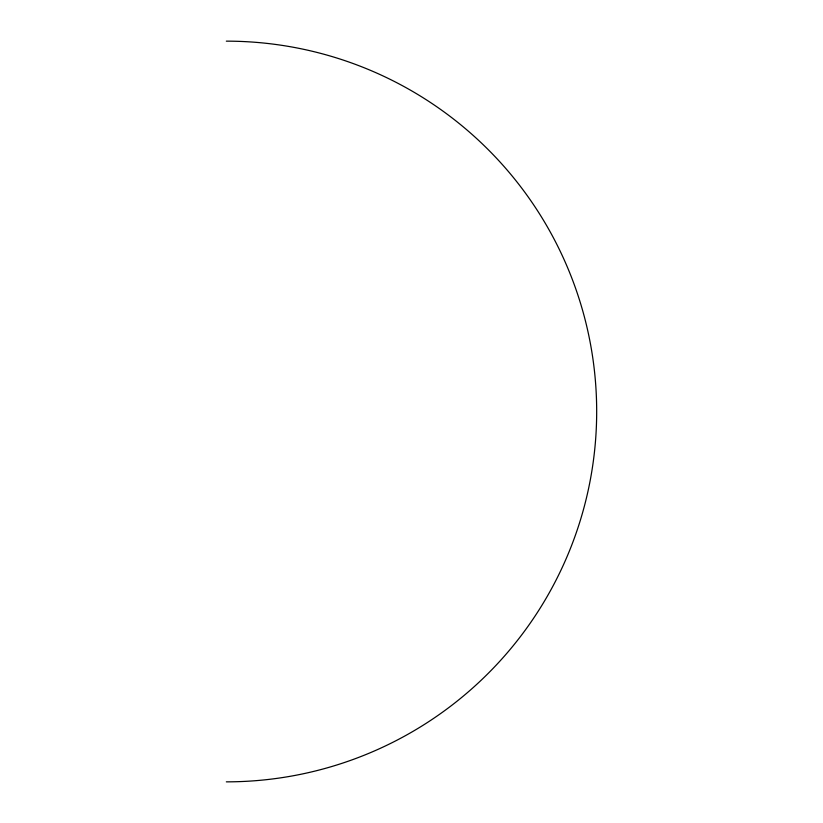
<?xml version="1.0" encoding="UTF-8"?>
<svg xmlns="http://www.w3.org/2000/svg" width="823" height="823" viewBox="0 0 823 823"><rect width="100%" height="100%" fill="white"/><g stroke="black" fill="none" stroke-linecap="round" stroke-linejoin="round"><path stroke-width="1.23" d="M226.325 41.15A370.35 370.35 0 0 1 596.675 411.5A370.35 370.35 0 0 1 226.325 781.85"/></g></svg>
